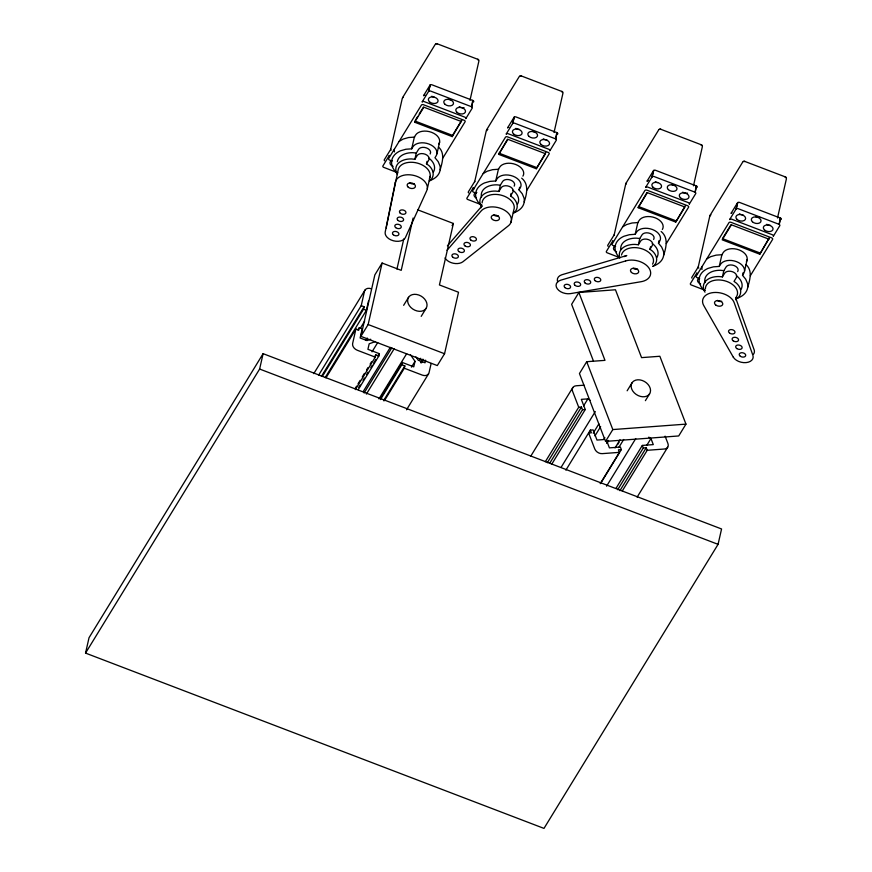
<?xml version="1.0" encoding="UTF-8"?>
<svg xmlns="http://www.w3.org/2000/svg" width="872" height="872" viewBox="0 0 872 872"><rect width="100%" height="100%" fill="white"/><g stroke="black" fill="none" stroke-linecap="round" stroke-linejoin="round"><path stroke-width="1.31" d="M430.168 154.017L430.201 153.799A6.322 4.098 12.8 0 0 426.593 147.968A6.322 4.098 12.8 0 0 418.56 149.352L416.282 153.058L414.865 159.304L411.497 158.933A18.955 12.306 12.8 0 0 397.447 174.585M514.218 186.15L514.251 185.943A6.322 4.098 12.8 0 0 510.643 180.112A6.322 4.098 12.8 0 0 502.61 181.485L500.332 185.202L498.915 191.448L495.547 191.077A18.955 12.306 12.8 0 0 481.497 206.719M653.662 239.473L653.695 239.266A6.322 4.098 12.8 0 0 650.087 233.424A6.322 4.098 12.8 0 0 642.054 234.808L639.776 238.514L638.359 244.77L634.99 244.4A18.955 12.306 12.8 0 0 619.534 256.739M737.712 271.617L737.745 271.399A6.322 4.098 12.8 0 0 734.137 265.568A6.322 4.098 12.8 0 0 726.104 266.952L723.825 270.658L722.408 276.904L719.04 276.544A18.955 12.306 12.8 0 0 704.99 292.185M85.543 653.095L89.031 637.726L263.115 353.672L721.569 528.977L718.07 544.346L543.986 828.4L85.543 653.095L259.627 369.041L263.115 353.672M402.286 98.329L390.678 149.428L384.334 159.685A1.646 1.068 12.8 0 0 384.596 160.786M370.698 339.252L366.959 340.592L360.114 337.976L362.207 328.744L359.34 327.654L358.784 330.117L355.918 329.017L352.637 343.47A6.224 4.622 31.5 0 0 357.324 350.272L375.276 357.139L375.799 354.828L378.851 355.994L379.375 353.694L367.919 349.312L369.172 343.797L375.407 341.573M318.563 375.276L361.226 305.658L364.507 291.204A6.224 4.622 31.5 0 1 371.287 288.785M322.291 376.508L363.537 309.211L364.093 306.748L361.226 305.658M325.158 377.609L366.404 310.301L368.496 301.08M417.655 209.803L453.386 223.472L439.423 284.948L458.519 292.251L444.557 353.738L437.297 365.575L360.888 336.352L374.862 274.876L382.11 263.039L401.218 270.342L413.11 218.022M360.888 336.352L368.148 324.526L382.11 263.039M414.647 122.222L414.919 121.012L452.524 135.389L461.735 120.358L452.252 136.61L414.647 122.222L423.857 107.191L461.462 121.579M397.011 173.277A24.743 16.067 12.8 0 1 391.833 164.917A25.364 16.481 12.8 0 1 400.488 150.791L405.905 149.243L411.693 148.829L414.353 137.122L415.584 135.106A12.633 8.208 12.8 0 1 431.651 132.348A12.633 8.208 12.8 0 1 438.878 144.011M422.113 101.97L428.555 91.451L430.179 84.976A1.646 1.068 12.8 0 1 432.065 84.846L473.082 100.563A1.646 1.068 12.8 0 1 473.649 101.904M428.555 91.451L430.179 84.976M396.934 269.099L403.769 239.004M429.645 180.907A18.955 12.306 12.8 0 0 428.97 165.615L426.484 163.805L427.051 161.309M427.302 188.843L430.136 176.351M436.959 153.712L439.619 141.994M440.164 169.811C442.278 162.388 445.287 152.96 438.431 146.987M452.252 136.61L452.524 135.389M380.443 399.572L401.774 364.758L402.297 362.458L413.764 366.84L415.018 361.324L410.418 354.653M384.399 400.728L404.314 368.235L404.837 365.935L401.774 364.758M469.975 100.367L478.902 61.062M465.779 118.668L472.221 108.15A1.646 1.068 12.8 0 0 471.654 106.809L472.7 100.378M471.654 106.809L473.082 100.563M425.656 360.169L425.056 362.807L418.211 360.19L415.911 356.855M431.139 363.493L429.046 372.682A6.224 4.622 31.5 0 1 422.266 375.102L404.314 368.235M486.336 130.473L474.728 181.561A1.646 1.068 12.8 0 0 474.739 181.845M498.697 154.366L507.907 139.335L545.512 153.712L536.291 168.743L498.697 154.366L507.471 139.269M481.05 205.421A24.743 16.067 12.8 0 1 475.872 197.061A25.364 16.481 12.8 0 1 484.538 182.924L489.955 181.387L495.743 180.973L498.403 169.255L499.634 167.25A12.633 8.208 12.8 0 1 515.701 164.481A12.633 8.208 12.8 0 1 522.917 176.155M506.163 134.114L512.605 123.595L514.229 117.121A1.646 1.068 12.8 0 1 516.115 116.99L557.121 132.708A1.646 1.068 12.8 0 1 557.688 134.037M512.605 123.595L514.229 117.121M513.695 213.041A18.955 12.306 12.8 0 0 513.009 197.759L510.534 195.949L511.101 193.442M510.97 222.415L513.804 209.923A16.317 10.606 12.8 0 0 500.365 194.968A16.317 10.606 12.8 0 0 482.107 202.947M513.314 212.899A24.743 16.067 12.8 0 0 515.374 212.158A25.364 16.481 12.8 0 0 524.039 198.031L522.208 193.715L519.025 189.878L519.625 187.273M524.203 201.944C526.786 194.085 529.13 184.221 521.685 178.161M536.291 168.743L545.785 152.491M554.025 132.511L562.952 93.206M549.829 150.812L556.271 140.294A1.646 1.068 12.8 0 0 555.704 138.953L556.75 132.522M555.704 138.953L557.121 132.708M625.78 183.785L614.171 234.884L607.828 245.141A1.646 1.068 12.8 0 0 608.078 246.253M638.141 207.689L647.351 192.658L684.956 207.035L675.735 222.066L638.141 207.689L646.915 192.592M619.534 257.774A24.743 16.067 12.8 0 1 615.316 250.373A25.364 16.481 12.8 0 1 623.981 236.247L629.399 234.71L635.187 234.296L637.846 222.578L639.078 220.572A12.633 8.208 12.8 0 1 655.144 217.804A12.633 8.208 12.8 0 1 662.36 229.478M645.607 187.436L652.049 176.918L653.673 170.443A1.646 1.068 12.8 0 1 655.559 170.302L696.564 186.03A1.646 1.068 12.8 0 1 697.131 187.36M652.049 176.918L653.673 170.443M653.139 266.363A18.955 12.306 12.8 0 0 652.452 251.082L649.978 249.272L650.545 246.765M652.757 266.222A24.743 16.067 12.8 0 0 654.817 265.48A25.364 16.481 12.8 0 0 663.483 251.354L661.652 247.038L658.469 243.201L659.068 240.596M663.647 255.267C666.23 247.408 668.573 237.544 661.129 231.483M675.735 222.066L685.229 205.814M693.469 185.834L702.396 146.529M689.272 204.135L695.714 193.606A1.646 1.068 12.8 0 0 695.148 192.276L696.194 185.845M695.148 192.276L696.564 186.03M709.83 215.929L698.221 267.028L691.867 277.285A1.646 1.068 12.8 0 0 691.91 278.114M704.543 290.877A24.743 16.067 12.8 0 1 699.366 282.517A25.364 16.481 12.8 0 1 708.031 268.391L713.449 266.843L719.237 266.429L721.896 254.722L723.128 252.706A12.633 8.208 12.8 0 1 739.194 249.948A12.633 8.208 12.8 0 1 746.41 261.611M729.646 219.57L736.099 209.051L737.723 202.577A1.646 1.068 12.8 0 1 739.609 202.446L780.614 218.164A1.646 1.068 12.8 0 1 781.181 219.504M736.099 209.051L737.723 202.577M736.807 298.366A24.743 16.067 12.8 0 0 738.867 297.625A25.364 16.481 12.8 0 0 747.522 283.487L745.691 279.182L742.519 275.334L743.108 272.729M744.503 271.312L747.162 259.594M747.696 287.411C749.822 279.988 752.83 270.56 745.974 264.587M759.784 254.21L769.278 237.958L759.784 254.21L722.19 239.822L731.401 224.791L768.995 239.179M777.508 217.967L786.446 178.662M773.322 236.268L779.764 225.75A1.646 1.068 12.8 0 0 779.197 224.409L780.244 217.989M779.197 224.409L780.614 218.164M390.776 149.167L390.678 149.428A1.646 1.068 12.8 0 0 391.038 150.267M397.817 172.787L383.484 167.271A1.646 1.068 12.8 0 1 382.917 165.931L389.359 155.412M474.826 181.3L468.384 191.818A1.646 1.068 12.8 0 0 468.635 192.93M481.867 204.931L467.534 199.405A1.646 1.068 12.8 0 1 466.956 198.075L473.409 187.545M626.521 182.837L626.14 183.218A1.428 0.926 12.8 0 0 626.445 183.948M614.269 234.623L614.171 234.884A1.646 1.068 12.8 0 0 614.313 235.462M620.047 257.763L606.977 252.727A1.646 1.068 12.8 0 1 606.4 251.387L612.853 240.868M698.319 266.767L698.221 267.028A1.646 1.068 12.8 0 0 698.886 268.096M705.361 290.387L691.016 284.872A1.646 1.068 12.8 0 1 690.45 283.531L696.902 273.012M786.097 177.899L786.37 178.019A1.428 0.926 12.8 0 0 785.792 177.081L744.47 161.287A1.428 0.926 12.8 0 0 743.195 161.505L743.315 161.538A1.646 1.221 31.5 0 1 744.47 161.593L744.797 161.287M423.53 95.724L429.972 85.205M507.58 127.868L514.022 117.349M647.024 181.191L653.466 170.661M731.074 213.324L737.516 202.805M402.515 97.773L435.259 44.33M415.628 119.846L417.753 116.379M419.17 114.069L423.421 107.136M411.693 148.829L412.925 146.823A12.633 8.208 12.8 0 1 428.991 144.054A12.633 8.208 12.8 0 1 436.207 155.728L434.975 157.734L438.158 161.582L439.989 165.887A25.364 16.481 12.8 0 1 431.324 180.024A24.743 16.067 12.8 0 1 429.264 180.766M414.865 159.304L417.143 155.598A6.322 4.098 12.8 0 1 425.176 154.213A6.322 4.098 12.8 0 1 428.784 160.045L426.484 163.805M442.823 158.094L465.07 121.797A1.646 1.068 12.8 0 0 464.122 120.271L423.498 104.738A1.646 1.068 12.8 0 0 421.405 105.098L388.65 158.53A1.646 1.068 12.8 0 0 389.588 160.056L392.128 161.026M313.778 373.63L364.976 290.082M321.43 376.366L364.093 306.748M326.052 377.75L355.918 329.017M357.923 329.976L359.34 327.654M360.409 328.068L364.681 321.103M486.565 129.906L519.309 76.474M365.88 340.396L367.297 338.074M372.028 351.841L377.718 342.554M452.067 225.619L453.386 223.472M403.649 305.32L408.565 297.308M355.177 388.476L356.604 386.154M358.021 383.833L360.158 380.356M362.283 376.878L364.42 373.39M366.556 369.913L367.973 367.592M370.11 364.115L371.537 361.793M374.382 357.149L375.799 354.828M355.362 389.62L375.276 357.139M358.752 387.342L360.18 385.021M363.025 380.377L364.442 378.056M366.578 374.579L368.006 372.257M370.851 367.613L372.268 365.292M373.696 362.97L375.821 359.493M377.958 356.016L379.375 353.694M358.228 389.642L378.851 355.994M363.275 391.463L390.307 347.372M364.115 392.978L391.855 347.721M495.743 180.973L496.975 178.956A12.633 8.208 12.8 0 1 513.041 176.199A12.633 8.208 12.8 0 1 520.257 187.862L519.025 189.878M366.393 394.079L394.122 348.833M421.198 316.362L426.114 308.339A10.366 7.695 31.5 0 0 416.554 294.453A10.366 7.695 31.5 0 0 409.35 305.68A10.366 7.695 31.5 0 0 426.114 308.339M498.915 191.448L501.193 187.731A6.322 4.098 12.8 0 1 509.226 186.357A6.322 4.098 12.8 0 1 512.834 192.189L510.534 195.949M378.971 398.896L406.701 353.64M380.257 398.428L402.297 362.458M383.506 400.738L404.837 365.935M411.464 367.134L415.018 361.324M419.279 360.605L420.696 358.283M420.566 362.719L422.702 359.242M526.873 190.238L549.12 153.93A1.646 1.068 12.8 0 0 548.172 152.415L507.537 136.871A1.646 1.068 12.8 0 0 505.444 137.231L472.7 190.674A1.646 1.068 12.8 0 0 473.638 192.189L476.177 193.159M421.47 362.872L423.596 359.384M406.537 409.775L428.577 373.805M626.009 183.229L658.752 129.797M578.877 292.491L604.983 360.354L586.703 361.706L579.444 373.543L605.549 441.396L678.71 435.956L685.959 424.13L659.853 356.267L641.563 357.629L615.458 289.777L578.877 292.491L571.629 304.328L593.385 360.877M635.187 234.296L636.418 232.279A12.633 8.208 12.8 0 1 652.485 229.521A12.633 8.208 12.8 0 1 659.701 241.184L658.469 243.201M638.359 244.77L640.637 241.054A6.322 4.098 12.8 0 1 648.67 239.68A6.322 4.098 12.8 0 1 652.278 245.512L649.978 249.272M530.852 456.023L572.806 387.56M666.317 243.55L688.564 207.253A1.646 1.068 12.8 0 0 687.616 205.738L646.98 190.194A1.646 1.068 12.8 0 0 644.888 190.554L612.144 243.996A1.646 1.068 12.8 0 0 613.081 245.512L615.621 246.482M545.294 461.768L578.714 407.235L572.577 391.288A6.224 4.622 31.5 0 1 576.109 385.784L584.044 385.195M547.322 462.727L581.461 407.028L578.714 407.235M583.619 405.829L587.892 398.875L590.082 400.248M549.796 463.119L582.507 409.742L581.461 407.028M551.823 464.068L585.243 409.535L581.33 399.354L587.892 398.875M710.048 215.373L742.802 161.93M561.154 467.261L595.293 411.562M565.884 470.15L590.333 430.092L593.08 429.896L596.993 440.066L603.555 439.586L604.852 437.559M593.189 433.177L598.879 423.89M594.955 435.891L600.644 426.615M627.142 390.787L632.058 382.764M730.965 224.736L722.463 238.612L760.068 252.989M605.549 441.396L612.809 429.569L586.703 361.706M606.563 442.987L607.991 440.665M606.923 442.747L608.416 440.415M607.152 443.02L608.58 440.698M719.237 266.429L720.457 264.423A12.633 8.208 12.8 0 1 736.524 261.655A12.633 8.208 12.8 0 1 743.751 273.328L742.519 275.334M615.054 447.892L620.036 439.771M617.572 444.655L619 442.333M645.389 400.673L649.607 393.806A10.366 7.695 31.5 0 0 640.048 379.92A10.366 7.695 31.5 0 0 632.843 391.136A10.366 7.695 31.5 0 0 649.607 393.806M722.408 276.904L724.687 273.198A6.322 4.098 12.8 0 1 732.72 271.813A6.322 4.098 12.8 0 1 736.328 277.645L734.028 281.405L736.502 283.215A18.955 12.306 12.8 0 1 737.178 298.507M618.717 447.619L623.687 439.499M600.209 483.688L619.403 452.361L618.433 449.821L621.355 449.603L620.374 447.053L609.408 447.87L607.065 441.788M600.732 483.252L621.355 449.603M606.574 486.173L635.732 438.605M616.014 488.353L642.326 445.428L653.292 444.611L650.959 438.529L648.768 437.145M617.703 489.737L643.307 447.968L642.326 445.428M750.356 275.694L772.603 239.397A1.646 1.068 12.8 0 0 771.666 237.871L731.03 222.338A1.646 1.068 12.8 0 0 728.938 222.698L696.194 276.13A1.646 1.068 12.8 0 0 697.131 277.656L699.671 278.626M646.686 445.494L650.959 438.529M619.916 490.685L646.228 447.75L643.307 447.968M622.314 490.903L647.209 450.301L646.228 447.75M637.127 497.138L667.701 447.238M447.391 245.828L482.096 205.836A16.317 10.606 12.8 0 0 480.963 207.798M447.042 250.264L480.853 211.297A16.317 10.606 12.8 0 1 503.82 209.792A16.317 10.606 12.8 0 1 508.06 226.066L462.803 261.84A10.529 6.834 12.8 0 1 444.993 257.927M437.254 43.687L436.927 43.992A1.646 1.221 31.5 0 0 435.782 43.938L435.651 43.905A1.428 0.926 12.8 0 1 436.937 43.687L478.248 59.481A1.428 0.926 12.8 0 1 478.826 60.408L478.554 60.299A1.646 1.221 31.5 0 0 478.292 59.983M477.889 59.22L477.562 59.525A1.646 1.221 31.5 0 1 477.954 59.721M561.939 91.364L561.612 91.669A1.646 1.221 31.5 0 1 562.604 92.432L562.876 92.552A1.428 0.926 12.8 0 0 562.298 91.625L520.987 75.82A1.428 0.926 12.8 0 0 519.701 76.049L519.821 76.082A1.646 1.221 31.5 0 1 520.976 76.126L521.303 75.82M487.012 129.699L486.696 129.895A1.428 0.926 12.8 0 0 487.001 130.626M399.158 141.395L403.147 139.073L408.565 137.536L414.669 137.1M483.197 173.539L487.197 171.217L492.615 169.669L498.719 169.233M622.641 226.862L626.641 224.54L632.058 222.992L638.162 222.556M706.691 258.995L710.691 256.673L716.108 255.136L722.201 254.7M582.507 409.742L585.243 409.535M612.809 429.569L685.959 424.13M619.403 452.361L602.214 453.636A6.224 4.622 31.5 0 1 594.769 448.96L588.633 433.013L591.38 432.806L590.333 430.092M647.209 450.301L664.399 449.015A6.224 4.622 31.5 0 0 667.93 443.521L665.096 436.163M660.747 129.143L660.42 129.448A1.646 1.221 31.5 0 0 659.265 129.394L659.145 129.361A1.428 0.926 12.8 0 1 660.431 129.143L701.742 144.948A1.428 0.926 12.8 0 1 702.32 145.875L702.047 145.755A1.646 1.221 31.5 0 0 701.055 144.992L701.382 144.687M785.432 176.82L785.105 177.125A1.646 1.221 31.5 0 1 785.825 177.583M416.282 153.058L412.914 152.687A18.955 12.306 12.8 0 0 397.316 161.756M500.332 185.202L496.964 184.831A18.955 12.306 12.8 0 0 481.508 197.17M639.776 238.514L636.407 238.154A18.955 12.306 12.8 0 0 620.766 249.392M723.825 270.658L720.457 270.287A18.955 12.306 12.8 0 0 705.001 282.626M471.283 106.635L430.648 91.091A1.646 1.068 12.8 0 0 428.762 91.233M555.333 138.768L514.698 123.235A1.646 1.068 12.8 0 0 512.812 123.366M694.777 192.091L654.142 176.558A1.646 1.068 12.8 0 0 652.256 176.689M778.827 224.235L738.192 208.691A1.646 1.068 12.8 0 0 736.295 208.833M498.969 153.145L536.574 167.522M638.413 206.468L676.018 220.845M363.537 309.211L366.404 310.301M368.148 324.526L444.557 353.738M259.627 369.041L718.07 544.346M736.273 275.759L737.93 276.969A18.955 12.306 12.8 0 1 740.917 289.678M652.223 243.626L653.88 244.836A18.955 12.306 12.8 0 1 656.867 257.545M512.78 190.303L514.436 191.513A18.955 12.306 12.8 0 1 517.423 204.222M428.73 158.159L430.387 159.369A18.955 12.306 12.8 0 1 433.373 172.078M701.862 266.887L701.971 269.502M394.318 149.286L394.427 151.902M465.877 118.407A1.646 1.068 12.8 0 0 464.841 117.153L424.206 101.61A1.646 1.068 12.8 0 0 422.31 101.752M389.272 155.957A1.646 1.068 12.8 0 1 389.261 155.674M393.087 166.345A4.938 3.205 12.8 0 1 391.713 160.612M423.727 95.506A1.646 1.068 12.8 0 1 425.209 95.244M464.057 107.659A4.938 3.205 12.8 0 1 459.217 106.7M450.824 99.67A4.938 3.205 12.8 0 1 448.328 99.179M434.158 97.119A4.938 3.205 12.8 0 1 431.803 96.225M402.657 98.013A1.428 0.926 12.8 0 1 402.646 97.762L403.028 97.37A1.646 1.221 31.5 0 1 403.387 97.304M429.449 178.466A16.317 10.606 12.8 0 0 417.426 163.108A16.317 10.606 12.8 0 0 398.123 170.062L386.405 226.775A10.529 6.834 12.8 0 0 386.416 228.224M414.146 183.665A3.161 2.049 12.8 0 1 409.764 182.804M549.927 150.551A1.646 1.068 12.8 0 0 548.88 149.286L508.245 133.754A1.646 1.068 12.8 0 0 506.36 133.885M473.976 188.886A1.646 1.068 12.8 0 1 473.311 187.807M476.014 197.933A4.938 3.205 12.8 0 1 476.842 192.44M507.777 127.639A1.646 1.068 12.8 0 1 508.834 127.345M546.886 139.891A4.938 3.205 12.8 0 1 543.267 138.844M534.874 131.814A4.938 3.205 12.8 0 1 532.367 131.312M519.483 129.394A4.938 3.205 12.8 0 1 515.853 128.358M487.077 129.514A1.646 1.221 31.5 0 1 487.83 129.459M498.195 215.809A3.161 2.049 12.8 0 1 493.814 214.948M689.371 203.874A1.646 1.068 12.8 0 0 688.324 202.609L647.689 187.077A1.646 1.068 12.8 0 0 645.803 187.208M612.765 241.413A1.646 1.068 12.8 0 1 612.754 241.13M616.58 251.801A4.938 3.205 12.8 0 1 615.207 246.068M647.22 180.962A1.646 1.068 12.8 0 1 648.278 180.668M687.55 193.126A4.938 3.205 12.8 0 1 682.711 192.167M674.318 185.137A4.938 3.205 12.8 0 1 671.811 184.635M657.652 182.586A4.938 3.205 12.8 0 1 655.297 181.681M621.496 255.038A16.317 10.606 12.8 0 1 641.269 248.596A16.317 10.606 12.8 0 1 652.572 264.14M624.221 256.641A16.317 10.606 12.8 0 1 626.794 255.518L561.851 274.756A10.529 6.834 12.8 0 0 557.72 281.896M637.639 269.132A3.161 2.049 12.8 0 1 633.257 268.271M773.409 236.007A1.646 1.068 12.8 0 0 772.374 234.753L731.739 219.21A1.646 1.068 12.8 0 0 729.853 219.352M697.164 274.113A1.646 1.068 12.8 0 1 696.804 273.274M700.63 283.945A4.938 3.205 12.8 0 1 699.257 278.212M731.27 213.106A1.646 1.068 12.8 0 1 731.924 212.833M770.379 225.347A4.938 3.205 12.8 0 1 766.761 224.3M759.588 217.193A4.938 3.205 12.8 0 1 755.861 216.779M742.977 214.861A4.938 3.205 12.8 0 1 739.347 213.825M710.298 215.853A1.428 0.926 12.8 0 1 710.189 215.362L710.571 214.97A1.646 1.221 31.5 0 1 710.931 214.904M735.968 299.957A16.317 10.606 12.8 0 0 735.597 297.679L754.182 349.977A10.529 6.834 12.8 0 1 753.539 354.152M705.383 288.872A16.317 10.606 12.8 0 1 724.763 280.795A16.317 10.606 12.8 0 1 736.197 297.134M721.689 301.265A3.161 2.049 12.8 0 1 717.307 300.404M395.288 182.553L385.162 232.235A10.529 6.834 12.8 0 0 393.37 240.781A10.529 6.834 12.8 0 0 405.371 237.653L426.615 190.957A16.317 10.606 12.8 0 0 414.582 175.599A16.317 10.606 12.8 0 0 395.288 182.553M625.551 260.979L560.62 280.217A10.529 6.834 12.8 0 0 557.306 288.817A10.529 6.834 12.8 0 0 570.375 293.635L640.68 281.776A16.317 10.606 12.8 0 0 648.779 267.78A16.317 10.606 12.8 0 0 625.551 260.979M733.33 357.226L703.955 305.919A16.317 10.606 12.8 0 1 713.612 292.534A16.317 10.606 12.8 0 1 734.355 303.14L752.939 355.438A10.529 6.834 12.8 0 1 746.04 362.61A10.529 6.834 12.8 0 1 733.33 357.226M429.46 101.773A4.938 3.205 12.8 0 0 437.777 101.926A4.938 3.205 12.8 0 0 432.425 96.879A4.938 3.205 12.8 0 0 429.46 101.773M444.862 104.171A4.938 3.205 12.8 0 0 453.189 104.357A4.938 3.205 12.8 0 0 447.881 99.299A4.938 3.205 12.8 0 0 444.862 104.171M456.874 112.248A4.938 3.205 12.8 0 0 465.201 112.434A4.938 3.205 12.8 0 0 459.893 107.376A4.938 3.205 12.8 0 0 456.874 112.248M395.637 227.592A3.292 2.136 12.8 0 0 401.12 227.505A3.292 2.136 12.8 0 0 397.349 224.235A3.292 2.136 12.8 0 0 395.637 227.592M393.305 234.764A3.292 2.136 12.8 0 0 398.787 234.677A3.292 2.136 12.8 0 0 395.016 231.407A3.292 2.136 12.8 0 0 393.305 234.764M400.303 213.248A3.292 2.136 12.8 0 0 405.796 213.16A3.292 2.136 12.8 0 0 402.014 209.89A3.292 2.136 12.8 0 0 400.303 213.248M397.97 220.42A3.292 2.136 12.8 0 0 403.464 220.333A3.292 2.136 12.8 0 0 399.681 217.063A3.292 2.136 12.8 0 0 397.97 220.42M408.216 187.175A4.207 2.736 12.8 0 0 415.246 187.055A4.207 2.736 12.8 0 0 410.418 182.88A4.207 2.736 12.8 0 0 408.216 187.175M513.51 133.906A4.938 3.205 12.8 0 0 521.816 134.059A4.938 3.205 12.8 0 0 516.475 129.023A4.938 3.205 12.8 0 0 513.51 133.906M528.912 136.315A4.938 3.205 12.8 0 0 537.239 136.501A4.938 3.205 12.8 0 0 531.931 131.443A4.938 3.205 12.8 0 0 528.912 136.315M540.923 144.381A4.938 3.205 12.8 0 0 549.251 144.567A4.938 3.205 12.8 0 0 543.943 139.509A4.938 3.205 12.8 0 0 540.923 144.381M458.923 251.583A3.292 2.136 12.8 0 0 464.318 251.223A3.292 2.136 12.8 0 0 460.263 248.106A3.292 2.136 12.8 0 0 458.923 251.583M452.906 257.295A3.292 2.136 12.8 0 0 458.301 256.935A3.292 2.136 12.8 0 0 454.247 253.817A3.292 2.136 12.8 0 0 452.906 257.295M470.956 240.149A3.292 2.136 12.8 0 0 476.341 239.8A3.292 2.136 12.8 0 0 472.286 236.672A3.292 2.136 12.8 0 0 470.956 240.149M464.94 245.86A3.292 2.136 12.8 0 0 470.335 245.512A3.292 2.136 12.8 0 0 466.28 242.394A3.292 2.136 12.8 0 0 464.94 245.86M492.473 219.472A4.207 2.736 12.8 0 0 499.373 219.025A4.207 2.736 12.8 0 0 494.184 215.024A4.207 2.736 12.8 0 0 492.473 219.472M652.954 187.229A4.938 3.205 12.8 0 0 661.259 187.382A4.938 3.205 12.8 0 0 655.918 182.346A4.938 3.205 12.8 0 0 652.954 187.229M668.355 189.638A4.938 3.205 12.8 0 0 676.683 189.824A4.938 3.205 12.8 0 0 671.375 184.766A4.938 3.205 12.8 0 0 668.355 189.638M680.367 197.704A4.938 3.205 12.8 0 0 688.695 197.89A4.938 3.205 12.8 0 0 683.386 192.832A4.938 3.205 12.8 0 0 680.367 197.704M574.953 285.264A3.292 2.136 12.8 0 0 580.48 285.308A3.292 2.136 12.8 0 0 576.85 281.972A3.292 2.136 12.8 0 0 574.953 285.264M564.893 287.575A3.292 2.136 12.8 0 0 570.419 287.629A3.292 2.136 12.8 0 0 566.789 284.294A3.292 2.136 12.8 0 0 564.893 287.575M595.075 280.642A3.292 2.136 12.8 0 0 600.601 280.686A3.292 2.136 12.8 0 0 596.971 277.351A3.292 2.136 12.8 0 0 595.075 280.642M585.014 282.953A3.292 2.136 12.8 0 0 590.54 282.997A3.292 2.136 12.8 0 0 586.911 279.661A3.292 2.136 12.8 0 0 585.014 282.953M631.426 272.424A4.207 2.736 12.8 0 0 638.5 272.478A4.207 2.736 12.8 0 0 633.857 268.216A4.207 2.736 12.8 0 0 631.426 272.424M737.004 219.373A4.938 3.205 12.8 0 0 745.309 219.526A4.938 3.205 12.8 0 0 739.968 214.479A4.938 3.205 12.8 0 0 737.004 219.373M752.405 221.771A4.938 3.205 12.8 0 0 760.733 221.957A4.938 3.205 12.8 0 0 755.424 216.899A4.938 3.205 12.8 0 0 752.405 221.771M764.417 229.848A4.938 3.205 12.8 0 0 772.745 230.034A4.938 3.205 12.8 0 0 767.436 224.976A4.938 3.205 12.8 0 0 764.417 229.848M736.742 348.528A3.292 2.136 12.8 0 0 742.083 348.048A3.292 2.136 12.8 0 0 737.886 345.007A3.292 2.136 12.8 0 0 736.742 348.528M740.306 356.245A3.292 2.136 12.8 0 0 745.647 355.754A3.292 2.136 12.8 0 0 741.462 352.713A3.292 2.136 12.8 0 0 740.306 356.245M729.602 333.115A3.292 2.136 12.8 0 0 734.943 332.624A3.292 2.136 12.8 0 0 730.758 329.583A3.292 2.136 12.8 0 0 729.602 333.115M733.178 340.821A3.292 2.136 12.8 0 0 738.508 340.331A3.292 2.136 12.8 0 0 734.322 337.29A3.292 2.136 12.8 0 0 733.178 340.821M715.868 305.113A4.207 2.736 12.8 0 0 722.703 304.481A4.207 2.736 12.8 0 0 717.34 300.589A4.207 2.736 12.8 0 0 715.868 305.113"/></g></svg>
